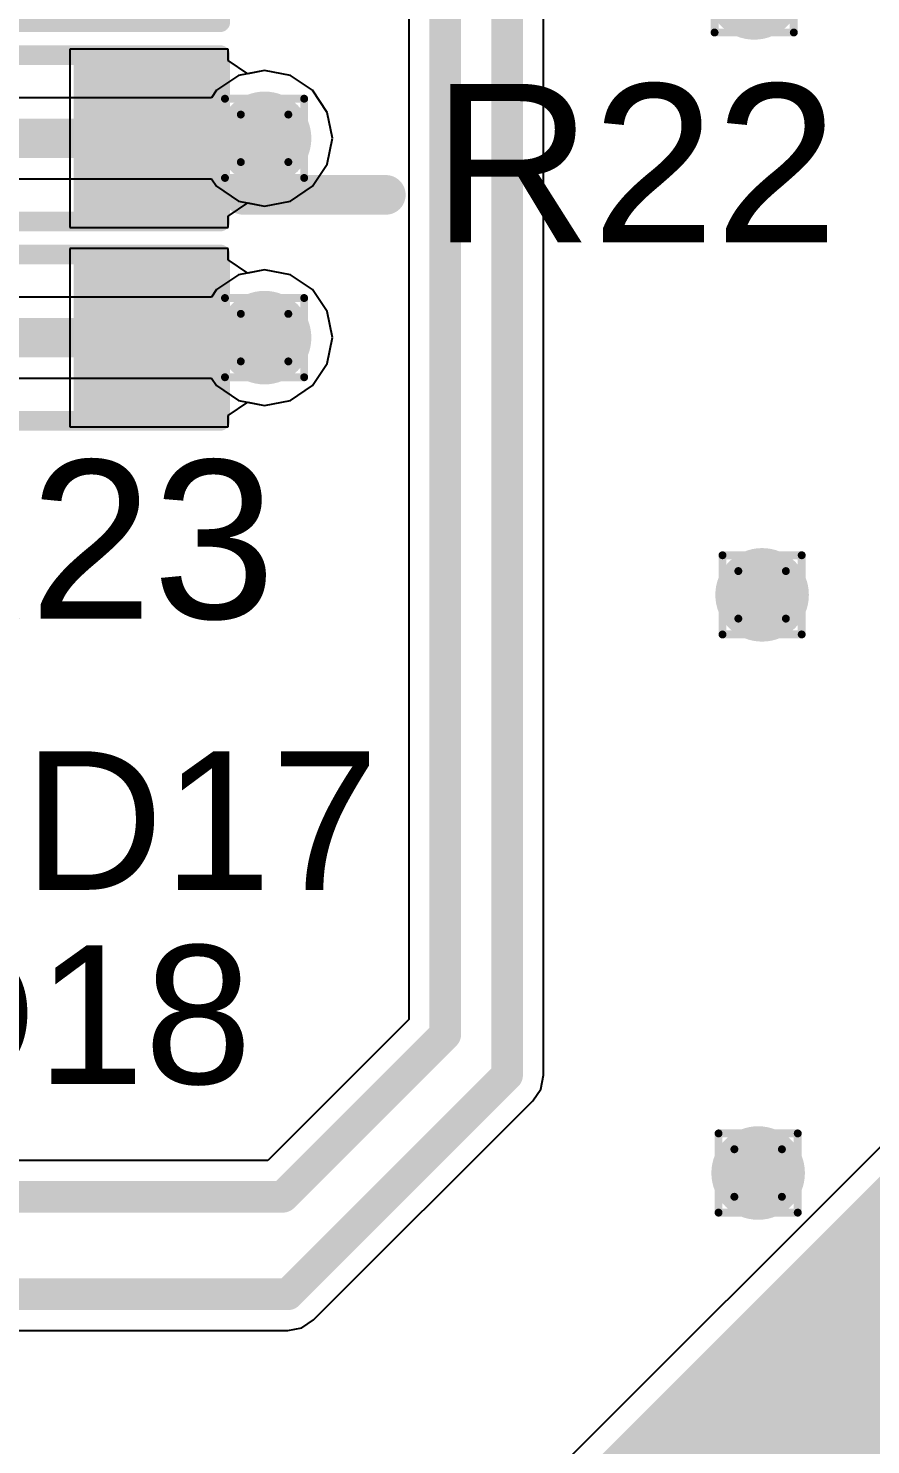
# Model space of a CAD drawing. Header units: inches. Extents: x -0.3 to 9.9, y -0.4 to 5.
# Drawn here: x 1.2987 to 1.5114, y 1.1684 to 1.5261 of the extents above; entities that cross this region are included whole.
import ezdxf

# ---------------------------------------------------------------- set-up
doc = ezdxf.new("R2010")
doc.units = ezdxf.units.IN
doc.header["$MEASUREMENT"] = 0
for name, color, linetype in [('Bottom Layer', 5, 'Continuous'), ('Bottom Solder', 6, 'Continuous'), ('Drill Drawing', 1, 'Continuous'), ('Top Layer', 1, 'Continuous'), ('Top Overlay', 2, 'Continuous'), ('Top Paste', 8, 'Continuous'), ('Top Solder', 216, 'Continuous'), ('Via Holes', 16, 'Continuous')]:
    doc.layers.add(name, color=color, linetype=linetype)
doc.styles.add('Arial', font='', dxfattribs={"height": 0.2})
doc.styles.get('Arial').set_extended_font_data('Arial')

# ---------------------------------------------------------------- blocks, each defined once
blk = doc.blocks.new('R___0603_31')
at = {"layer": 'Top Layer'}
for points in [[(-0.015, 0.0175), (-0.015, -0.0175), (-0.045, -0.0175), (-0.045, 0.0175)], [(0.045, 0.0175), (0.045, -0.0175), (0.015, -0.0175), (0.015, 0.0175)]]:
    blk.add_hatch(color=1, dxfattribs=at).paths.add_polyline_path(points)
at = {"layer": 'Top Paste'}
for points in [[(-0.015, 0.0175), (-0.015, -0.0175), (-0.045, -0.0175), (-0.045, 0.0175)], [(0.045, 0.0175), (0.045, -0.0175), (0.015, -0.0175), (0.015, 0.0175)]]:
    blk.add_hatch(color=8, dxfattribs=at).paths.add_polyline_path(points)
at = {"layer": 'Top Solder'}
for points in [[(-0.011, 0.0215), (-0.011, -0.0215), (-0.049, -0.0215), (-0.049, 0.0215)], [(0.049, 0.0215), (0.049, -0.0215), (0.011, -0.0215), (0.011, 0.0215)]]:
    blk.add_hatch(color=216, dxfattribs=at).paths.add_polyline_path(points)
at = {"layer": 'Top Overlay'}
for points in [[(0.048, 0.021, 0.005, 0.005, 0), (-0.048, 0.021, 0.005, 0.005, 0)], [(-0.048, 0.021, 0.005, 0.005, 0), (-0.048, -0.021, 0.005, 0.005, 0)], [(0.048, 0.021, 0.005, 0.005, 0), (0.048, -0.021, 0.005, 0.005, 0)], [(0.048, -0.021, 0.005, 0.005, 0), (-0.048, -0.021, 0.005, 0.005, 0)]]:
    blk.add_lwpolyline(points, format="xyseb", dxfattribs=at)
for points in [[(-0.04925, 0.021, 0.0025, 0.0025, 1), (-0.04675, 0.021, 0.0025, 0.0025, 1)], [(-0.04925, 0.021, 0.0025, 0.0025, 1), (-0.04675, 0.021, 0.0025, 0.0025, 1)], [(0.04675, 0.021, 0.0025, 0.0025, 1), (0.04925, 0.021, 0.0025, 0.0025, 1)], [(0.04675, 0.021, 0.0025, 0.0025, 1), (0.04925, 0.021, 0.0025, 0.0025, 1)], [(-0.04925, -0.021, 0.0025, 0.0025, 1), (-0.04675, -0.021, 0.0025, 0.0025, 1)], [(-0.04925, -0.021, 0.0025, 0.0025, 1), (-0.04675, -0.021, 0.0025, 0.0025, 1)], [(0.04675, -0.021, 0.0025, 0.0025, 1), (0.04925, -0.021, 0.0025, 0.0025, 1)], [(0.04675, -0.021, 0.0025, 0.0025, 1), (0.04925, -0.021, 0.0025, 0.0025, 1)]]:
    blk.add_lwpolyline(points, format="xyseb", close=True, dxfattribs=at)
blk = doc.blocks.new('R___0603_32')
at = {"layer": 'Top Layer'}
for points in [[(-0.015, 0.0175), (-0.015, -0.0175), (-0.045, -0.0175), (-0.045, 0.0175)], [(0.045, 0.0175), (0.045, -0.0175), (0.015, -0.0175), (0.015, 0.0175)]]:
    blk.add_hatch(color=1, dxfattribs=at).paths.add_polyline_path(points)
at = {"layer": 'Top Paste'}
for points in [[(-0.015, 0.0175), (-0.015, -0.0175), (-0.045, -0.0175), (-0.045, 0.0175)], [(0.045, 0.0175), (0.045, -0.0175), (0.015, -0.0175), (0.015, 0.0175)]]:
    blk.add_hatch(color=8, dxfattribs=at).paths.add_polyline_path(points)
at = {"layer": 'Top Solder'}
for points in [[(-0.011, 0.0215), (-0.011, -0.0215), (-0.049, -0.0215), (-0.049, 0.0215)], [(0.049, 0.0215), (0.049, -0.0215), (0.011, -0.0215), (0.011, 0.0215)]]:
    blk.add_hatch(color=216, dxfattribs=at).paths.add_polyline_path(points)
at = {"layer": 'Top Overlay'}
for points in [[(0.048, 0.021, 0.005, 0.005, 0), (-0.048, 0.021, 0.005, 0.005, 0)], [(-0.048, 0.021, 0.005, 0.005, 0), (-0.048, -0.021, 0.005, 0.005, 0)], [(0.048, 0.021, 0.005, 0.005, 0), (0.048, -0.021, 0.005, 0.005, 0)], [(0.048, -0.021, 0.005, 0.005, 0), (-0.048, -0.021, 0.005, 0.005, 0)]]:
    blk.add_lwpolyline(points, format="xyseb", dxfattribs=at)
for points in [[(-0.04925, 0.021, 0.0025, 0.0025, 1), (-0.04675, 0.021, 0.0025, 0.0025, 1)], [(-0.04925, 0.021, 0.0025, 0.0025, 1), (-0.04675, 0.021, 0.0025, 0.0025, 1)], [(0.04675, 0.021, 0.0025, 0.0025, 1), (0.04925, 0.021, 0.0025, 0.0025, 1)], [(0.04675, 0.021, 0.0025, 0.0025, 1), (0.04925, 0.021, 0.0025, 0.0025, 1)], [(-0.04925, -0.021, 0.0025, 0.0025, 1), (-0.04675, -0.021, 0.0025, 0.0025, 1)], [(-0.04925, -0.021, 0.0025, 0.0025, 1), (-0.04675, -0.021, 0.0025, 0.0025, 1)], [(0.04675, -0.021, 0.0025, 0.0025, 1), (0.04925, -0.021, 0.0025, 0.0025, 1)], [(0.04675, -0.021, 0.0025, 0.0025, 1), (0.04925, -0.021, 0.0025, 0.0025, 1)]]:
    blk.add_lwpolyline(points, format="xyseb", close=True, dxfattribs=at)
blk = doc.blocks.new('R___0603_33')
at = {"layer": 'Top Layer'}
for points in [[(-0.015, 0.0175), (-0.015, -0.0175), (-0.045, -0.0175), (-0.045, 0.0175)], [(0.045, 0.0175), (0.045, -0.0175), (0.015, -0.0175), (0.015, 0.0175)]]:
    blk.add_hatch(color=1, dxfattribs=at).paths.add_polyline_path(points)
at = {"layer": 'Top Paste'}
for points in [[(-0.015, 0.0175), (-0.015, -0.0175), (-0.045, -0.0175), (-0.045, 0.0175)], [(0.045, 0.0175), (0.045, -0.0175), (0.015, -0.0175), (0.015, 0.0175)]]:
    blk.add_hatch(color=8, dxfattribs=at).paths.add_polyline_path(points)
at = {"layer": 'Top Solder'}
for points in [[(-0.011, 0.0215), (-0.011, -0.0215), (-0.049, -0.0215), (-0.049, 0.0215)], [(0.049, 0.0215), (0.049, -0.0215), (0.011, -0.0215), (0.011, 0.0215)]]:
    blk.add_hatch(color=216, dxfattribs=at).paths.add_polyline_path(points)
at = {"layer": 'Top Overlay'}
for points in [[(0.048, 0.021, 0.005, 0.005, 0), (-0.048, 0.021, 0.005, 0.005, 0)], [(-0.048, 0.021, 0.005, 0.005, 0), (-0.048, -0.021, 0.005, 0.005, 0)], [(0.048, 0.021, 0.005, 0.005, 0), (0.048, -0.021, 0.005, 0.005, 0)], [(0.048, -0.021, 0.005, 0.005, 0), (-0.048, -0.021, 0.005, 0.005, 0)]]:
    blk.add_lwpolyline(points, format="xyseb", dxfattribs=at)
for points in [[(-0.04925, 0.021, 0.0025, 0.0025, 1), (-0.04675, 0.021, 0.0025, 0.0025, 1)], [(-0.04925, 0.021, 0.0025, 0.0025, 1), (-0.04675, 0.021, 0.0025, 0.0025, 1)], [(0.04675, 0.021, 0.0025, 0.0025, 1), (0.04925, 0.021, 0.0025, 0.0025, 1)], [(0.04675, 0.021, 0.0025, 0.0025, 1), (0.04925, 0.021, 0.0025, 0.0025, 1)], [(-0.04925, -0.021, 0.0025, 0.0025, 1), (-0.04675, -0.021, 0.0025, 0.0025, 1)], [(-0.04925, -0.021, 0.0025, 0.0025, 1), (-0.04675, -0.021, 0.0025, 0.0025, 1)], [(0.04675, -0.021, 0.0025, 0.0025, 1), (0.04925, -0.021, 0.0025, 0.0025, 1)], [(0.04675, -0.021, 0.0025, 0.0025, 1), (0.04925, -0.021, 0.0025, 0.0025, 1)]]:
    blk.add_lwpolyline(points, format="xyseb", close=True, dxfattribs=at)

msp = doc.modelspace()

# ---------------------------------------------------------------- hatches: boundary and pattern name
at = {"layer": 'Bottom Layer'}
h = msp.add_hatch(color=5, dxfattribs=at)
edge = h.paths.add_edge_path()
edge.add_arc((1.482, 1.535), 0.01181, 0, 360)
h = msp.add_hatch(color=5, dxfattribs=at)
edge = h.paths.add_edge_path()
edge.add_arc((1.35838, 1.49828), 0.01181, 0, 360)
h = msp.add_hatch(color=5, dxfattribs=at)
edge = h.paths.add_edge_path()
edge.add_arc((1.35838, 1.44795), 0.01181, 0, 360)
h = msp.add_hatch(color=5, dxfattribs=at)
edge = h.paths.add_edge_path()
edge.add_arc((1.484, 1.383), 0.01181, 0, 360)
h = msp.add_hatch(color=5, dxfattribs=at)
edge = h.paths.add_edge_path()
edge.add_arc((1.483, 1.237), 0.01181, 0, 360)
at = {"layer": 'Bottom Solder'}
h = msp.add_hatch(color=6, dxfattribs=at)
edge = h.paths.add_edge_path()
edge.add_arc((1.35838, 1.49828), 0.00591, 0, 360)
h = msp.add_hatch(color=6, dxfattribs=at)
edge = h.paths.add_edge_path()
edge.add_arc((1.35838, 1.44795), 0.00591, 0, 360)
h = msp.add_hatch(color=6, dxfattribs=at)
edge = h.paths.add_edge_path()
edge.add_arc((1.484, 1.383), 0.00591, 0, 360)
h = msp.add_hatch(color=6, dxfattribs=at)
edge = h.paths.add_edge_path()
edge.add_arc((1.483, 1.237), 0.00591, 0, 360)
at = {"layer": 'Top Layer'}
h = msp.add_hatch(color=1, dxfattribs=at)
edge = h.paths.add_edge_path()
edge.add_arc((1.482, 1.535), 0.01181, 0, 360)
h = msp.add_hatch(color=1, dxfattribs=at)
edge = h.paths.add_edge_path()
edge.add_arc((1.35838, 1.49828), 0.01181, 0, 360)
h = msp.add_hatch(color=1, dxfattribs=at)
edge = h.paths.add_edge_path()
edge.add_arc((1.35838, 1.44795), 0.01181, 0, 360)
h = msp.add_hatch(color=1, dxfattribs=at)
edge = h.paths.add_edge_path()
edge.add_arc((1.484, 1.383), 0.01181, 0, 360)
h = msp.add_hatch(color=1, dxfattribs=at)
edge = h.paths.add_edge_path()
edge.add_arc((1.483, 1.237), 0.01181, 0, 360)
at = {"layer": 'Top Solder'}
h = msp.add_hatch(color=216, dxfattribs=at)
edge = h.paths.add_edge_path()
edge.add_arc((1.35838, 1.49828), 0.00591, 0, 360)
h = msp.add_hatch(color=216, dxfattribs=at)
edge = h.paths.add_edge_path()
edge.add_arc((1.35838, 1.44795), 0.00591, 0, 360)
h = msp.add_hatch(color=216, dxfattribs=at)
edge = h.paths.add_edge_path()
edge.add_arc((1.484, 1.383), 0.00591, 0, 360)
h = msp.add_hatch(color=216, dxfattribs=at)
edge = h.paths.add_edge_path()
edge.add_arc((1.483, 1.237), 0.00591, 0, 360)
at = {"layer": 'Via Holes'}
h = msp.add_hatch(color=7, dxfattribs=at)
edge = h.paths.add_edge_path()
edge.add_arc((1.35838, 1.49828), 0.00591, 0, 360)
h = msp.add_hatch(color=7, dxfattribs=at)
edge = h.paths.add_edge_path()
edge.add_arc((1.35838, 1.44795), 0.00591, 0, 360)
h = msp.add_hatch(color=7, dxfattribs=at)
edge = h.paths.add_edge_path()
edge.add_arc((1.484, 1.383), 0.00591, 0, 360)
h = msp.add_hatch(color=7, dxfattribs=at)
edge = h.paths.add_edge_path()
edge.add_arc((1.483, 1.237), 0.00591, 0, 360)

# ---------------------------------------------------------------- linework, layer by layer
at = {"layer": 'Bottom Layer'}
for p, q in [((1.35183, 1.51412), (1.34626, 1.5104)), ((1.35838, 1.51542), (1.35183, 1.51412)), ((1.36494, 1.51412), (1.35838, 1.51542)), ((1.3705, 1.5104), (1.36494, 1.51412)), ((1.34626, 1.5104), (1.34498, 1.50848)), ((1.37422, 1.50484), (1.3705, 1.5104)), ((1.34498, 1.50848), (0.97194, 1.50848)), ((1.37553, 1.49828), (1.37422, 1.50484)), ((1.37422, 1.49172), (1.37553, 1.49828)), ((1.3705, 1.48616), (1.37422, 1.49172)), ((0.96772, 1.48809), (1.34498, 1.48809)), ((1.34498, 1.48809), (1.34626, 1.48616)), ((1.34626, 1.48616), (1.35183, 1.48245)), ((1.36494, 1.48245), (1.3705, 1.48616)), ((1.35183, 1.48245), (1.35838, 1.48114)), ((1.35838, 1.48114), (1.36494, 1.48245)), ((1.35183, 1.46378), (1.34626, 1.46007)), ((1.35838, 1.46509), (1.35183, 1.46378)), ((1.36494, 1.46378), (1.35838, 1.46509)), ((1.3705, 1.46007), (1.36494, 1.46378)), ((1.34626, 1.46007), (1.34498, 1.45814)), ((1.37422, 1.45451), (1.3705, 1.46007)), ((1.34498, 1.45814), (0.98505, 1.45814)), ((1.37553, 1.44795), (1.37422, 1.45451)), ((1.37422, 1.44139), (1.37553, 1.44795)), ((1.3705, 1.43583), (1.37422, 1.44139)), ((0.98082, 1.43775), (1.34498, 1.43775)), ((1.34498, 1.43775), (1.34626, 1.43583)), ((1.34626, 1.43583), (1.35183, 1.43211)), ((1.36494, 1.43211), (1.3705, 1.43583)), ((1.35183, 1.43211), (1.35838, 1.43081)), ((1.35838, 1.43081), (1.36494, 1.43211)), ((1.55574, 1.28553), (1.2666, 0.9964))]:
    msp.add_line(p, q, dxfattribs=at)
for points in [[(0.96772, 1.49828, 0.01, 0.01, 0), (1.35838, 1.49828, 0.01, 0.01, 0)], [(0.98082, 1.44795, 0.01, 0.01, 0), (1.35838, 1.44795, 0.01, 0.01, 0)], [(1.288, 0.975, 0.05, 0.05, 0), (1.586, 1.273, 0.05, 0.05, 0)]]:
    msp.add_lwpolyline(points, format="xyseb", dxfattribs=at)
for points in [[(1.35588, 1.49828, 0.005, 0.005, 1), (1.36088, 1.49828, 0.005, 0.005, 1)], [(1.35588, 1.44795, 0.005, 0.005, 1), (1.36088, 1.44795, 0.005, 0.005, 1)]]:
    msp.add_lwpolyline(points, format="xyseb", close=True, dxfattribs=at)
at = {"layer": 'Drill Drawing'}
for points in [[(1.472, 1.525, 0.002, 0.002, 0), (1.472, 1.545, 0.002, 0.002, 0)], [(1.492, 1.525, 0.002, 0.002, 0), (1.492, 1.545, 0.002, 0.002, 0)], [(1.472, 1.525, 0.002, 0.002, 0), (1.492, 1.525, 0.002, 0.002, 0)], [(1.34838, 1.50828, 0.002, 0.002, 0), (1.36838, 1.50828, 0.002, 0.002, 0)], [(1.34838, 1.48828, 0.002, 0.002, 0), (1.34838, 1.50828, 0.002, 0.002, 0)], [(1.36838, 1.48828, 0.002, 0.002, 0), (1.36838, 1.50828, 0.002, 0.002, 0)], [(1.35238, 1.50428, 0.002, 0.002, 0), (1.36438, 1.50428, 0.002, 0.002, 0)], [(1.35238, 1.49228, 0.002, 0.002, 0), (1.35238, 1.50428, 0.002, 0.002, 0)], [(1.36438, 1.49228, 0.002, 0.002, 0), (1.36438, 1.50428, 0.002, 0.002, 0)], [(1.35238, 1.49228, 0.002, 0.002, 0), (1.36438, 1.49228, 0.002, 0.002, 0)], [(1.34838, 1.48828, 0.002, 0.002, 0), (1.36838, 1.48828, 0.002, 0.002, 0)], [(1.34838, 1.45795, 0.002, 0.002, 0), (1.36838, 1.45795, 0.002, 0.002, 0)], [(1.34838, 1.43795, 0.002, 0.002, 0), (1.34838, 1.45795, 0.002, 0.002, 0)], [(1.36838, 1.43795, 0.002, 0.002, 0), (1.36838, 1.45795, 0.002, 0.002, 0)], [(1.35238, 1.45395, 0.002, 0.002, 0), (1.36438, 1.45395, 0.002, 0.002, 0)], [(1.35238, 1.44195, 0.002, 0.002, 0), (1.35238, 1.45395, 0.002, 0.002, 0)], [(1.36438, 1.44195, 0.002, 0.002, 0), (1.36438, 1.45395, 0.002, 0.002, 0)], [(1.35238, 1.44195, 0.002, 0.002, 0), (1.36438, 1.44195, 0.002, 0.002, 0)], [(1.34838, 1.43795, 0.002, 0.002, 0), (1.36838, 1.43795, 0.002, 0.002, 0)], [(1.474, 1.393, 0.002, 0.002, 0), (1.494, 1.393, 0.002, 0.002, 0)], [(1.474, 1.373, 0.002, 0.002, 0), (1.474, 1.393, 0.002, 0.002, 0)], [(1.494, 1.373, 0.002, 0.002, 0), (1.494, 1.393, 0.002, 0.002, 0)], [(1.478, 1.389, 0.002, 0.002, 0), (1.49, 1.389, 0.002, 0.002, 0)], [(1.478, 1.377, 0.002, 0.002, 0), (1.478, 1.389, 0.002, 0.002, 0)], [(1.49, 1.377, 0.002, 0.002, 0), (1.49, 1.389, 0.002, 0.002, 0)], [(1.478, 1.377, 0.002, 0.002, 0), (1.49, 1.377, 0.002, 0.002, 0)], [(1.474, 1.373, 0.002, 0.002, 0), (1.494, 1.373, 0.002, 0.002, 0)], [(1.473, 1.247, 0.002, 0.002, 0), (1.493, 1.247, 0.002, 0.002, 0)], [(1.473, 1.227, 0.002, 0.002, 0), (1.473, 1.247, 0.002, 0.002, 0)], [(1.493, 1.227, 0.002, 0.002, 0), (1.493, 1.247, 0.002, 0.002, 0)], [(1.477, 1.243, 0.002, 0.002, 0), (1.489, 1.243, 0.002, 0.002, 0)], [(1.477, 1.231, 0.002, 0.002, 0), (1.477, 1.243, 0.002, 0.002, 0)], [(1.489, 1.231, 0.002, 0.002, 0), (1.489, 1.243, 0.002, 0.002, 0)], [(1.477, 1.231, 0.002, 0.002, 0), (1.489, 1.231, 0.002, 0.002, 0)], [(1.473, 1.227, 0.002, 0.002, 0), (1.493, 1.227, 0.002, 0.002, 0)]]:
    msp.add_lwpolyline(points, format="xyseb", dxfattribs=at)
for points in [[(1.4715, 1.525, 0.001, 0.001, 1), (1.4725, 1.525, 0.001, 0.001, 1)], [(1.4715, 1.525, 0.001, 0.001, 1), (1.4725, 1.525, 0.001, 0.001, 1)], [(1.4915, 1.525, 0.001, 0.001, 1), (1.4925, 1.525, 0.001, 0.001, 1)], [(1.4915, 1.525, 0.001, 0.001, 1), (1.4925, 1.525, 0.001, 0.001, 1)], [(1.34788, 1.50828, 0.001, 0.001, 1), (1.34888, 1.50828, 0.001, 0.001, 1)], [(1.34788, 1.50828, 0.001, 0.001, 1), (1.34888, 1.50828, 0.001, 0.001, 1)], [(1.36788, 1.50828, 0.001, 0.001, 1), (1.36888, 1.50828, 0.001, 0.001, 1)], [(1.36788, 1.50828, 0.001, 0.001, 1), (1.36888, 1.50828, 0.001, 0.001, 1)], [(1.35188, 1.50428, 0.001, 0.001, 1), (1.35288, 1.50428, 0.001, 0.001, 1)], [(1.35188, 1.50428, 0.001, 0.001, 1), (1.35288, 1.50428, 0.001, 0.001, 1)], [(1.36388, 1.50428, 0.001, 0.001, 1), (1.36488, 1.50428, 0.001, 0.001, 1)], [(1.36388, 1.50428, 0.001, 0.001, 1), (1.36488, 1.50428, 0.001, 0.001, 1)], [(1.35188, 1.49228, 0.001, 0.001, 1), (1.35288, 1.49228, 0.001, 0.001, 1)], [(1.35188, 1.49228, 0.001, 0.001, 1), (1.35288, 1.49228, 0.001, 0.001, 1)], [(1.36388, 1.49228, 0.001, 0.001, 1), (1.36488, 1.49228, 0.001, 0.001, 1)], [(1.36388, 1.49228, 0.001, 0.001, 1), (1.36488, 1.49228, 0.001, 0.001, 1)], [(1.34788, 1.48828, 0.001, 0.001, 1), (1.34888, 1.48828, 0.001, 0.001, 1)], [(1.34788, 1.48828, 0.001, 0.001, 1), (1.34888, 1.48828, 0.001, 0.001, 1)], [(1.36788, 1.48828, 0.001, 0.001, 1), (1.36888, 1.48828, 0.001, 0.001, 1)], [(1.36788, 1.48828, 0.001, 0.001, 1), (1.36888, 1.48828, 0.001, 0.001, 1)], [(1.34788, 1.45795, 0.001, 0.001, 1), (1.34888, 1.45795, 0.001, 0.001, 1)], [(1.34788, 1.45795, 0.001, 0.001, 1), (1.34888, 1.45795, 0.001, 0.001, 1)], [(1.36788, 1.45795, 0.001, 0.001, 1), (1.36888, 1.45795, 0.001, 0.001, 1)], [(1.36788, 1.45795, 0.001, 0.001, 1), (1.36888, 1.45795, 0.001, 0.001, 1)], [(1.35188, 1.45395, 0.001, 0.001, 1), (1.35288, 1.45395, 0.001, 0.001, 1)], [(1.35188, 1.45395, 0.001, 0.001, 1), (1.35288, 1.45395, 0.001, 0.001, 1)], [(1.36388, 1.45395, 0.001, 0.001, 1), (1.36488, 1.45395, 0.001, 0.001, 1)], [(1.36388, 1.45395, 0.001, 0.001, 1), (1.36488, 1.45395, 0.001, 0.001, 1)], [(1.35188, 1.44195, 0.001, 0.001, 1), (1.35288, 1.44195, 0.001, 0.001, 1)], [(1.35188, 1.44195, 0.001, 0.001, 1), (1.35288, 1.44195, 0.001, 0.001, 1)], [(1.36388, 1.44195, 0.001, 0.001, 1), (1.36488, 1.44195, 0.001, 0.001, 1)], [(1.36388, 1.44195, 0.001, 0.001, 1), (1.36488, 1.44195, 0.001, 0.001, 1)], [(1.34788, 1.43795, 0.001, 0.001, 1), (1.34888, 1.43795, 0.001, 0.001, 1)], [(1.34788, 1.43795, 0.001, 0.001, 1), (1.34888, 1.43795, 0.001, 0.001, 1)], [(1.36788, 1.43795, 0.001, 0.001, 1), (1.36888, 1.43795, 0.001, 0.001, 1)], [(1.36788, 1.43795, 0.001, 0.001, 1), (1.36888, 1.43795, 0.001, 0.001, 1)], [(1.4735, 1.393, 0.001, 0.001, 1), (1.4745, 1.393, 0.001, 0.001, 1)], [(1.4735, 1.393, 0.001, 0.001, 1), (1.4745, 1.393, 0.001, 0.001, 1)], [(1.4935, 1.393, 0.001, 0.001, 1), (1.4945, 1.393, 0.001, 0.001, 1)], [(1.4935, 1.393, 0.001, 0.001, 1), (1.4945, 1.393, 0.001, 0.001, 1)], [(1.4775, 1.389, 0.001, 0.001, 1), (1.4785, 1.389, 0.001, 0.001, 1)], [(1.4775, 1.389, 0.001, 0.001, 1), (1.4785, 1.389, 0.001, 0.001, 1)], [(1.4895, 1.389, 0.001, 0.001, 1), (1.4905, 1.389, 0.001, 0.001, 1)], [(1.4895, 1.389, 0.001, 0.001, 1), (1.4905, 1.389, 0.001, 0.001, 1)], [(1.4775, 1.377, 0.001, 0.001, 1), (1.4785, 1.377, 0.001, 0.001, 1)], [(1.4775, 1.377, 0.001, 0.001, 1), (1.4785, 1.377, 0.001, 0.001, 1)], [(1.4895, 1.377, 0.001, 0.001, 1), (1.4905, 1.377, 0.001, 0.001, 1)], [(1.4895, 1.377, 0.001, 0.001, 1), (1.4905, 1.377, 0.001, 0.001, 1)], [(1.4735, 1.373, 0.001, 0.001, 1), (1.4745, 1.373, 0.001, 0.001, 1)], [(1.4735, 1.373, 0.001, 0.001, 1), (1.4745, 1.373, 0.001, 0.001, 1)], [(1.4935, 1.373, 0.001, 0.001, 1), (1.4945, 1.373, 0.001, 0.001, 1)], [(1.4935, 1.373, 0.001, 0.001, 1), (1.4945, 1.373, 0.001, 0.001, 1)], [(1.4725, 1.247, 0.001, 0.001, 1), (1.4735, 1.247, 0.001, 0.001, 1)], [(1.4725, 1.247, 0.001, 0.001, 1), (1.4735, 1.247, 0.001, 0.001, 1)], [(1.4925, 1.247, 0.001, 0.001, 1), (1.4935, 1.247, 0.001, 0.001, 1)], [(1.4925, 1.247, 0.001, 0.001, 1), (1.4935, 1.247, 0.001, 0.001, 1)], [(1.4765, 1.243, 0.001, 0.001, 1), (1.4775, 1.243, 0.001, 0.001, 1)], [(1.4765, 1.243, 0.001, 0.001, 1), (1.4775, 1.243, 0.001, 0.001, 1)], [(1.4885, 1.243, 0.001, 0.001, 1), (1.4895, 1.243, 0.001, 0.001, 1)], [(1.4885, 1.243, 0.001, 0.001, 1), (1.4895, 1.243, 0.001, 0.001, 1)], [(1.4765, 1.231, 0.001, 0.001, 1), (1.4775, 1.231, 0.001, 0.001, 1)], [(1.4765, 1.231, 0.001, 0.001, 1), (1.4775, 1.231, 0.001, 0.001, 1)], [(1.4885, 1.231, 0.001, 0.001, 1), (1.4895, 1.231, 0.001, 0.001, 1)], [(1.4885, 1.231, 0.001, 0.001, 1), (1.4895, 1.231, 0.001, 0.001, 1)], [(1.4725, 1.227, 0.001, 0.001, 1), (1.4735, 1.227, 0.001, 0.001, 1)], [(1.4725, 1.227, 0.001, 0.001, 1), (1.4735, 1.227, 0.001, 0.001, 1)], [(1.4925, 1.227, 0.001, 0.001, 1), (1.4935, 1.227, 0.001, 0.001, 1)], [(1.4925, 1.227, 0.001, 0.001, 1), (1.4935, 1.227, 0.001, 0.001, 1)]]:
    msp.add_lwpolyline(points, format="xyseb", close=True, dxfattribs=at)
at = {"layer": 'Top Layer'}
for p, q in [((1.42879, 1.26171), (1.42879, 1.61709)), ((1.39482, 1.60776), (1.39482, 1.2758)), ((1.34918, 1.52078), (1.30918, 1.52078)), ((1.30918, 1.52078), (1.30918, 1.47578)), ((1.34918, 1.5179), (1.34918, 1.52078)), ((1.35418, 1.51459), (1.34918, 1.5179)), ((1.35838, 1.51542), (1.35418, 1.51459)), ((1.36494, 1.51412), (1.35838, 1.51542)), ((1.3705, 1.5104), (1.36494, 1.51412)), ((1.37422, 1.50484), (1.3705, 1.5104)), ((1.37553, 1.49828), (1.37422, 1.50484)), ((1.37422, 1.49172), (1.37553, 1.49828)), ((1.3705, 1.48616), (1.37422, 1.49172)), ((1.36494, 1.48245), (1.3705, 1.48616)), ((1.34918, 1.47866), (1.35418, 1.48198)), ((1.35418, 1.48198), (1.35838, 1.48114)), ((1.35838, 1.48114), (1.36494, 1.48245)), ((1.34918, 1.47578), (1.34918, 1.47866)), ((1.30918, 1.47578), (1.34918, 1.47578)), ((1.34918, 1.47045), (1.30918, 1.47045)), ((1.30918, 1.47045), (1.30918, 1.42545)), ((1.34918, 1.46757), (1.34918, 1.47045)), ((1.35418, 1.46425), (1.34918, 1.46757)), ((1.35838, 1.46509), (1.35418, 1.46425)), ((1.36494, 1.46378), (1.35838, 1.46509)), ((1.3705, 1.46007), (1.36494, 1.46378)), ((1.37422, 1.45451), (1.3705, 1.46007)), ((1.37553, 1.44795), (1.37422, 1.45451)), ((1.37422, 1.44139), (1.37553, 1.44795)), ((1.3705, 1.43583), (1.37422, 1.44139)), ((1.36494, 1.43211), (1.3705, 1.43583)), ((1.34918, 1.42833), (1.35418, 1.43165)), ((1.35418, 1.43165), (1.35838, 1.43081)), ((1.35838, 1.43081), (1.36494, 1.43211)), ((1.34918, 1.42545), (1.34918, 1.42833)), ((1.30918, 1.42545), (1.34918, 1.42545)), ((1.39482, 1.2758), (1.3592, 1.24018)), ((1.42809, 1.2582), (1.42879, 1.26171)), ((1.4261, 1.25523), (1.42809, 1.2582)), ((1.37077, 1.1999), (1.4261, 1.25523)), ((1.3592, 1.24018), (1.28309, 1.24018)), ((1.3678, 1.19791), (1.37077, 1.1999)), ((1.25461, 1.19721), (1.36429, 1.19721)), ((1.36429, 1.19721), (1.3678, 1.19791))]:
    msp.add_line(p, q, dxfattribs=at)
for points in [[(1.41961, 1.26171, 0.008, 0.008, 0), (1.41961, 1.61709, 0.008, 0.008, 0)], [(1.404, 1.272, 0.008, 0.008, 0), (1.404, 1.61156, 0.008, 0.008, 0)], [(1.32918, 1.49828, 0.012, 0.012, 0), (1.35838, 1.49828, 0.012, 0.012, 0)], [(1.32918, 1.44795, 0.012, 0.012, 0), (1.35838, 1.44795, 0.012, 0.012, 0)], [(1.363, 1.231, 0.008, 0.008, 0), (1.404, 1.272, 0.008, 0.008, 0)], [(1.36429, 1.20639, 0.008, 0.008, 0), (1.41961, 1.26171, 0.008, 0.008, 0)], [(1.269, 1.231, 0.008, 0.008, 0), (1.363, 1.231, 0.008, 0.008, 0)], [(1.25461, 1.20639, 0.008, 0.008, 0), (1.36429, 1.20639, 0.008, 0.008, 0)]]:
    msp.add_lwpolyline(points, format="xyseb", dxfattribs=at)
for points in [[(1.32618, 1.49828, 0.006, 0.006, 1), (1.33218, 1.49828, 0.006, 0.006, 1)], [(1.35538, 1.49828, 0.006, 0.006, 1), (1.36138, 1.49828, 0.006, 0.006, 1)], [(1.32618, 1.44795, 0.006, 0.006, 1), (1.33218, 1.44795, 0.006, 0.006, 1)], [(1.35538, 1.44795, 0.006, 0.006, 1), (1.36138, 1.44795, 0.006, 0.006, 1)], [(1.402, 1.272, 0.004, 0.004, 1), (1.406, 1.272, 0.004, 0.004, 1)], [(1.402, 1.272, 0.004, 0.004, 1), (1.406, 1.272, 0.004, 0.004, 1)], [(1.41761, 1.26171, 0.004, 0.004, 1), (1.42161, 1.26171, 0.004, 0.004, 1)], [(1.41761, 1.26171, 0.004, 0.004, 1), (1.42161, 1.26171, 0.004, 0.004, 1)], [(1.361, 1.231, 0.004, 0.004, 1), (1.365, 1.231, 0.004, 0.004, 1)], [(1.361, 1.231, 0.004, 0.004, 1), (1.365, 1.231, 0.004, 0.004, 1)], [(1.36229, 1.20639, 0.004, 0.004, 1), (1.36629, 1.20639, 0.004, 0.004, 1)], [(1.36229, 1.20639, 0.004, 0.004, 1), (1.36629, 1.20639, 0.004, 0.004, 1)]]:
    msp.add_lwpolyline(points, format="xyseb", close=True, dxfattribs=at)
at = {"layer": 'Top Overlay'}
msp.add_lwpolyline([(1.353, 1.484, 0.01, 0.01, 0), (1.389, 1.484, 0.01, 0.01, 0)], format="xyseb", dxfattribs=at)
for points in [[(1.3505, 1.484, 0.005, 0.005, 1), (1.3555, 1.484, 0.005, 0.005, 1)], [(1.3865, 1.484, 0.005, 0.005, 1), (1.3915, 1.484, 0.005, 0.005, 1)]]:
    msp.add_lwpolyline(points, format="xyseb", close=True, dxfattribs=at)

# ---------------------------------------------------------------- block references
at = {"rotation": 180}
for name, p in [('R___0603_33', (1.29918, 1.54862)), ('R___0603_32', (1.29918, 1.49828)), ('R___0603_31', (1.29918, 1.44795))]:
    msp.add_blockref(name, p, dxfattribs=at)

# ---------------------------------------------------------------- texts
at = {"layer": 'Top Overlay', "style": 'Arial'}
for s, height, p in [('R22', 0.04, (1.40068, 1.47201)), ('R23', 0.04, (1.25868, 1.37701)), ('D17', 0.035, (1.29752, 1.30851)), ('D18', 0.035, (1.26552, 1.25951))]:
    msp.add_text(s, height=height, dxfattribs=at).set_placement(p)

doc.saveas('drawing.dxf')
